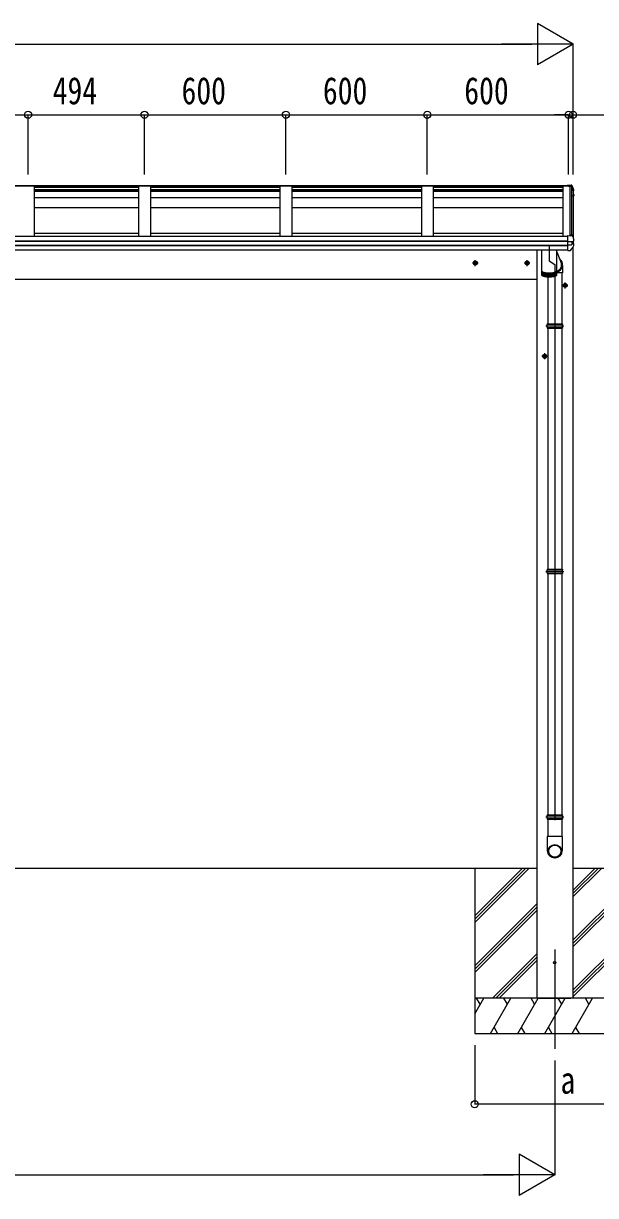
# Model space of a CAD drawing. Units: millimetres, scale not verified. Extents: x -14718 to 14718, y -10395 to 10395.
# Drawn here: x -7418 to -4989, y -6225 to -1253 of the extents above; entities that cross this region are included whole.
import ezdxf
from ezdxf.enums import TextEntityAlignment as Align

# ---------------------------------------------------------------- set-up
doc = ezdxf.new("R2010")
doc.units = ezdxf.units.MM
doc.header["$LTSCALE"] = 50
for name, color, linetype in [('0-3_YKK_12', 2, 'Continuous'), ('0-4_YKK_13', 4, 'Continuous'), ('0-5_YKK_A1', 4, 'Continuous'), ('0-6_YKK_D', 6, 'Continuous')]:
    doc.layers.add(name, color=color, linetype=linetype)
doc.styles.add('ＭＳ ゴシック', font='')
doc.styles.get('ＭＳ ゴシック').set_extended_font_data('MS Gothic')

msp = doc.modelspace()

# ---------------------------------------------------------------- linework, layer by layer
at = {"layer": '0-3_YKK_12'}
for p, q in [((-5162.82, -2276.29), (-5162.43, -4632.96)), ((-5162.43, -5181.55), (-5162.43, -5602.63))]:
    msp.add_line(p, q, dxfattribs=at)
msp.add_lwpolyline([(-5186.43, -2199.11), (-5186.43, -2260.13), (-5162.82, -2276.29)], dxfattribs=at)
at = {"layer": '0-4_YKK_13'}
for p, q in [((-5106.93, -1937.99), (-5106.93, -1937.98)), ((-5106.93, -1937.98), (-5092.77, -1938.75)), ((-5106.93, -1937.98), (-5106.93, -1940.41)), ((-5106.93, -1940.84), (-5106.93, -1940.41)), ((-5103.93, -1940.84), (-5106.93, -1940.84)), ((-5103.93, -1940.84), (-5103.93, -1944.07)), ((-5103.93, -1943.08), (-5093.1, -1943.69)), ((-5093.1, -1944.07), (-5103.93, -1944.07)), ((-5093.1, -1943.69), (-5092.73, -1941.21)), ((-5093.1, -1943.69), (-5093.1, -1944.11)), ((-5092.95, -1943.9), (-5092.73, -1942.41)), ((-5091.75, -1943.96), (-5092.95, -1943.9)), ((-5084.93, -1963.7), (-5084.36, -1963.59)), ((-5084.93, -1964.05), (-5084.36, -1963.94)), ((-5083.51, -1965.3), (-5084.93, -1965.58)), ((-5084.93, -1977.36), (-5083.79, -1977.5)), ((-5084.93, -1981.37), (-5083.11, -1981.73)), ((-5084.08, -1983.06), (-5084.93, -1982.9)), ((-5082.46, -1960.01), (-5082.46, -1964.03)), ((-5082.1, -1978.62), (-5082.09, -1978.68)), ((-5082.05, -1978.95), (-5082.05, -1983)), ((-5106.93, -2153.27), (-5106.93, -2152.95)), ((-5106.93, -2153.96), (-5106.93, -2153.27)), ((-5106.93, -2176.17), (-5106.93, -2153.96)), ((-5106.93, -2177.43), (-5106.93, -2176.17)), ((-5106.93, -2178.27), (-5106.93, -2177.43)), ((-5106.93, -2178.27), (-5092.14, -2178.36)), ((-5106.93, -2192.12), (-5106.93, -2178.27)), ((-5090.48, -2178.27), (-5084.1, -2177.48)), ((-5089.93, -2178.2), (-5089.93, -2192)), ((-5089.93, -2185.99), (-5082.7, -2187.39)), ((-5083.23, -2177.34), (-5083.16, -2177.32)), ((-5083.23, -2177.34), (-5083.23, -2177.33)), ((-5082.36, -2176.34), (-5082.36, -2169.84)), ((-5218.43, -2213.64), (-5218.43, -2303.29)), ((-5154.43, -2303.29), (-5154.43, -2213.64)), ((-5154.43, -2222.58), (-5133.48, -2273.54)), ((-5106.93, -2192.12), (-5092.14, -2191.92)), ((-5106.93, -2194.03), (-5106.93, -2192.12)), ((-5106.93, -2195.55), (-5106.93, -2194.03)), ((-5106.93, -2216.03), (-5106.93, -2195.55)), ((-5106.93, -2216.43), (-5095.34, -2215.8)), ((-5106.93, -2216.43), (-5106.93, -2216.03)), ((-5094.55, -2215.34), (-5094.56, -2215.36)), ((-5081.89, -2194.9), (-5081.89, -2188.37)), ((-5488.42, -2269.8), (-5511.42, -2269.8)), ((-5499.92, -2282.31), (-5499.92, -2257.29)), ((-5268.42, -2269.8), (-5291.42, -2269.8)), ((-5279.92, -2282.31), (-5279.92, -2257.29)), ((-5129.82, -2279.79), (-5129.82, -2310.97)), ((-5218.43, -2304.26), (-5218.43, -2319.71)), ((-5217.85, -2321.27), (-5217.85, -2305.81)), ((-5216.61, -2307), (-5216.61, -2322.45)), ((-5214.8, -2323.54), (-5214.8, -2308.09)), ((-5212.43, -2309.08), (-5212.43, -2324.54)), ((-5209.56, -2325.44), (-5209.56, -2309.98)), ((-5206.25, -2326.21), (-5206.25, -2310.76)), ((-5202.54, -2311.41), (-5202.54, -2326.87)), ((-5198.53, -2311.92), (-5198.53, -2327.38)), ((-5194.29, -2312.28), (-5194.29, -2327.74)), ((-5192.28, -2327.85), (-5192.28, -2527.33)), ((-5189.89, -2312.49), (-5189.89, -2327.94)), ((-5185.43, -2312.53), (-5185.43, -2327.99)), ((-5180.99, -2312.42), (-5180.99, -2327.87)), ((-5176.66, -2312.14), (-5176.66, -2327.6)), ((-5172.52, -2311.71), (-5172.52, -2327.17)), ((-5168.65, -2311.14), (-5168.65, -2326.6)), ((-5165.13, -2310.44), (-5165.13, -2325.89)), ((-5162.03, -2309.61), (-5162.03, -2325.07)), ((-5159.41, -2308.69), (-5159.41, -2324.15)), ((-5157.31, -2307.69), (-5157.31, -2323.14)), ((-5155.78, -2306.64), (-5155.78, -2322.09)), ((-5154.43, -2319.71), (-5154.43, -2304.26)), ((-5129.82, -2310.97), (-5154.43, -2310.97)), ((-5132.58, -2310.97), (-5132.58, -2527.33)), ((-5106.92, -2364.8), (-5129.92, -2364.8)), ((-5118.42, -2377.31), (-5118.42, -2352.29)), ((-5195.03, -2529.33), (-5129.83, -2529.33)), ((-5194.43, -2527.33), (-5130.43, -2527.33)), ((-5194.43, -2527.33), (-5194.43, -2529.33)), ((-5130.43, -2527.33), (-5130.43, -2529.33)), ((-5200.43, -2536.33), (-5124.43, -2536.33)), ((-5195.03, -2543.33), (-5129.83, -2543.33)), ((-5194.43, -2543.33), (-5194.43, -2545.33)), ((-5194.43, -2545.33), (-5130.43, -2545.33)), ((-5192.28, -2545.33), (-5192.28, -3568.78)), ((-5132.58, -2545.33), (-5132.58, -3568.78)), ((-5130.43, -2543.33), (-5130.43, -2545.33)), ((-5193.92, -2664.8), (-5216.92, -2664.8)), ((-5205.42, -2677.31), (-5205.42, -2652.29)), ((-5200.43, -3577.78), (-5124.43, -3577.78)), ((-5195.03, -3570.78), (-5129.83, -3570.78)), ((-5194.43, -3568.78), (-5130.43, -3568.78)), ((-5194.43, -3568.78), (-5194.43, -3570.78)), ((-5130.43, -3568.78), (-5130.43, -3570.78)), ((-5195.03, -3584.78), (-5129.83, -3584.78)), ((-5194.43, -3584.78), (-5194.43, -3586.78)), ((-5194.43, -3586.78), (-5130.43, -3586.78)), ((-5192.28, -3586.78), (-5192.28, -4610.23)), ((-5132.58, -3586.78), (-5132.58, -4610.23)), ((-5130.43, -3584.78), (-5130.43, -3586.78)), ((-5200.43, -4619.23), (-5124.43, -4619.23)), ((-5195.03, -4612.23), (-5129.83, -4612.23)), ((-5194.43, -4610.23), (-5130.43, -4610.23)), ((-5194.43, -4610.23), (-5194.43, -4612.23)), ((-5130.43, -4610.23), (-5130.43, -4612.23)), ((-5195.03, -4626.23), (-5129.83, -4626.23)), ((-5194.43, -4626.23), (-5194.43, -4628.23)), ((-5194.43, -4628.23), (-5130.43, -4628.23)), ((-5192.28, -4628.23), (-5192.28, -4702.5)), ((-5132.58, -4628.23), (-5132.58, -4702.5)), ((-5130.43, -4626.23), (-5130.43, -4628.23)), ((-5130.58, -4702.5), (-5194.28, -4702.5)), ((-5194.28, -4702.5), (-5194.28, -4761.77)), ((-5130.58, -4702.5), (-5130.58, -4761.77))]:
    msp.add_line(p, q, dxfattribs=at)
for points in [[(-5106.93, -1940.41), (-5092.73, -1941.21), (-5092.73, -1942.41), (-5091.61, -1942.47)], [(-5093.03, -1944.11), (-5092.95, -1943.55), (-5092.95, -1943.9)], [(-5090.12, -1939.96), (-5085.88, -1950.57), (-5082.53, -1959.52), (-5082.47, -1959.79), (-5082.46, -1959.85)], [(-5090.12, -1943.53), (-5089.13, -1946.02), (-5088.15, -1948.52), (-5087.18, -1951.02), (-5086.22, -1953.52), (-5085.28, -1956.03), (-5084.35, -1958.55), (-5083.43, -1961.07), (-5082.53, -1963.59)], [(-5082.23, -1983.64), (-5083.69, -1986.19), (-5084.93, -1988.31)], [(-5082.46, -1959.85), (-5082.46, -1959.96), (-5082.46, -1960.01)], [(-5082.09, -1978.64), (-5082.06, -1978.81), (-5082.06, -1978.95)], [(-5106.93, -2152.95), (-5092.93, -2153.63), (-5092.93, -2147.98), (-5091.17, -2148.08)], [(-5090.48, -2178.27), (-5090.73, -2178.3), (-5090.88, -2178.31)], [(-5090.29, -2148.7), (-5089.26, -2151.28), (-5088.24, -2153.87), (-5087.23, -2156.46), (-5086.24, -2159.06), (-5085.26, -2161.66), (-5084.3, -2164.27), (-5083.35, -2166.89), (-5082.41, -2169.5)], [(-5085.71, -2177.56), (-5084.47, -2177.52), (-5083.23, -2177.33)], [(-5082.41, -2169.5), (-5082.37, -2169.71), (-5082.36, -2169.84)], [(-5499.92, -2277.31), (-5506.42, -2273.55), (-5506.42, -2266.05), (-5499.92, -2262.29)], [(-5499.92, -2277.31), (-5493.42, -2273.55), (-5493.42, -2266.05), (-5499.92, -2262.29)], [(-5279.92, -2277.31), (-5286.42, -2273.55), (-5286.42, -2266.05), (-5279.92, -2262.29)], [(-5279.92, -2277.31), (-5273.42, -2273.55), (-5273.42, -2266.05), (-5279.92, -2262.29)], [(-5218.43, -2303.29), (-5218.43, -2303.43), (-5218.32, -2303.99), (-5218.06, -2304.55), (-5217.66, -2305.1), (-5217.12, -2305.64), (-5216.44, -2306.17), (-5215.62, -2306.69), (-5214.67, -2307.19), (-5213.59, -2307.67), (-5212.38, -2308.14), (-5211.06, -2308.58), (-5209.62, -2309), (-5208.08, -2309.39), (-5206.44, -2309.76), (-5204.71, -2310.09), (-5202.9, -2310.39), (-5201.01, -2310.67), (-5199.05, -2310.9), (-5197.04, -2311.11), (-5194.97, -2311.27), (-5192.87, -2311.41), (-5190.74, -2311.5), (-5188.59, -2311.56), (-5186.43, -2311.58)], [(-5218.38, -2303.78), (-5218.39, -2303.84), (-5218.43, -2304.4), (-5218.32, -2304.96), (-5218.06, -2305.51), (-5217.66, -2306.06), (-5217.12, -2306.6), (-5216.44, -2307.14), (-5215.62, -2307.65), (-5214.67, -2308.16), (-5213.59, -2308.64), (-5212.38, -2309.1), (-5211.06, -2309.55), (-5209.62, -2309.96), (-5208.08, -2310.36), (-5206.44, -2310.72), (-5204.71, -2311.06), (-5202.9, -2311.36), (-5201.01, -2311.63), (-5199.05, -2311.87), (-5197.04, -2312.07), (-5194.97, -2312.24), (-5192.87, -2312.37), (-5190.74, -2312.47), (-5188.59, -2312.52), (-5186.43, -2312.54)], [(-5218.43, -2319.71), (-5218.43, -2319.85), (-5218.32, -2320.41), (-5218.06, -2320.97), (-5217.66, -2321.52), (-5217.12, -2322.06), (-5216.44, -2322.59), (-5215.62, -2323.11), (-5214.67, -2323.61), (-5213.59, -2324.09), (-5212.38, -2324.56), (-5211.06, -2325), (-5209.62, -2325.42), (-5208.08, -2325.81), (-5206.44, -2326.18), (-5204.71, -2326.51), (-5202.9, -2326.82), (-5201.01, -2327.09), (-5199.05, -2327.32), (-5197.04, -2327.53), (-5194.97, -2327.7), (-5192.87, -2327.83), (-5190.74, -2327.92), (-5188.59, -2327.98), (-5186.43, -2328)], [(-5186.43, -2311.58), (-5184.27, -2311.56), (-5182.12, -2311.5), (-5179.99, -2311.41), (-5177.89, -2311.27), (-5175.83, -2311.11), (-5173.81, -2310.9), (-5171.85, -2310.67), (-5169.96, -2310.39), (-5168.15, -2310.09), (-5166.42, -2309.76), (-5164.78, -2309.39), (-5163.24, -2309), (-5161.8, -2308.58), (-5160.48, -2308.14), (-5159.27, -2307.67), (-5158.19, -2307.19), (-5157.24, -2306.69), (-5156.42, -2306.17), (-5155.74, -2305.64), (-5155.2, -2305.1), (-5154.8, -2304.55), (-5154.54, -2303.99), (-5154.44, -2303.43), (-5154.43, -2303.29)], [(-5186.43, -2312.54), (-5184.27, -2312.52), (-5182.12, -2312.47), (-5179.99, -2312.37), (-5177.89, -2312.24), (-5175.83, -2312.07), (-5173.81, -2311.87), (-5171.85, -2311.63), (-5169.96, -2311.36), (-5168.15, -2311.06), (-5166.42, -2310.72), (-5164.78, -2310.36), (-5163.24, -2309.96), (-5161.8, -2309.55), (-5160.48, -2309.1), (-5159.27, -2308.64), (-5158.19, -2308.16), (-5157.24, -2307.65), (-5156.42, -2307.14), (-5155.74, -2306.6), (-5155.2, -2306.06), (-5154.8, -2305.51), (-5154.54, -2304.96), (-5154.44, -2304.4), (-5154.47, -2303.84), (-5154.49, -2303.78)], [(-5186.43, -2328), (-5184.27, -2327.98), (-5182.12, -2327.92), (-5179.99, -2327.83), (-5177.89, -2327.7), (-5175.83, -2327.53), (-5173.81, -2327.32), (-5171.85, -2327.09), (-5169.96, -2326.82), (-5168.15, -2326.51), (-5166.42, -2326.18), (-5164.78, -2325.81), (-5163.24, -2325.42), (-5161.8, -2325), (-5160.48, -2324.56), (-5159.27, -2324.09), (-5158.19, -2323.61), (-5157.24, -2323.11), (-5156.42, -2322.59), (-5155.74, -2322.06), (-5155.2, -2321.52), (-5154.8, -2320.97), (-5154.54, -2320.41), (-5154.44, -2319.85), (-5154.43, -2319.71)], [(-5118.42, -2372.31), (-5124.92, -2368.55), (-5124.92, -2361.05), (-5118.42, -2357.29)], [(-5118.42, -2372.31), (-5111.92, -2368.55), (-5111.92, -2361.05), (-5118.42, -2357.29)], [(-5205.42, -2672.31), (-5211.92, -2668.55), (-5211.92, -2661.05), (-5205.42, -2657.29)], [(-5205.42, -2672.31), (-5198.92, -2668.55), (-5198.92, -2661.05), (-5205.42, -2657.29)]]:
    msp.add_lwpolyline(points, dxfattribs=at)
for centre, radius in [((-5499.92, -2269.8), 8.5), ((-5499.92, -2269.8), 7.7), ((-5499.92, -2269.8), 6.5), ((-5279.92, -2269.8), 8.5), ((-5279.92, -2269.8), 7.7), ((-5279.92, -2269.8), 6.5), ((-5118.42, -2364.8), 8.5), ((-5118.42, -2364.8), 7.7), ((-5118.42, -2364.8), 6.5), ((-5205.42, -2664.8), 8.5), ((-5205.42, -2664.8), 7.7), ((-5205.42, -2664.8), 6.5), ((-5162.43, -5237.5), 5)]:
    msp.add_circle(centre, radius, dxfattribs=at)
for centre, radius, start, end in [((-5092.35, -1941.34), 2.62, 31.83445, 99.24), ((-5091.77, -1944.26), 0.3, 21.99494, 87.04231), ((-5091.7, -1944.17), 1.7, 22.00225, 87.0423), ((-5553.87, -2130.52), 498.52, 19.56907, 21.95354), ((-5516.69, -1734.75), 499.04, 329.90411, 330.14673), ((-5516.69, -1735.09), 499.04, 329.90411, 330.14673), ((-5084.42, -1963.3), 0.3, 280.95393, 327.06409), ((-5084.42, -1963.65), 0.299, 280.88931, 19.51522), ((-5084.13, -1983.36), 0.299, 330.19129, 79.12168), ((-5083.81, -1979.83), 2.32, 60.30373, 87.34859), ((-5083.75, -1964.03), 1.3, 280.88938, 19.44863), ((-5083.36, -1978.91), 1.3, 10.02543, 80.23195), ((-5083.35, -1983), 1.3, 330.27138, 79.1216), ((-5091.22, -2149.08), 1, 22.05378, 87.04045), ((-5083.36, -2176.34), 1, 281.45361, 0), ((-5082.89, -2188.37), 0.998, 0.05121, 79.086), ((-5095.4, -2214.8), 1, 273.10735, 326.38063), ((-5476.83, -1961.19), 459.05, 326.38357, 329.32444), ((-5089.59, -2175.64), 16.37, 265.48312, 268.58725), ((-5082.89, -2194.9), 1, 329.32149, 0), ((-5168.18, -2536.33), 27.75, 165.38919, 194.61079), ((-5156.68, -2536.33), 27.75, 0, 14.61083), ((-5156.68, -2536.33), 27.75, 345.38917, 0), ((-5168.18, -3577.78), 27.75, 165.38919, 194.61079), ((-5156.68, -3577.78), 27.75, 0, 14.61083), ((-5156.68, -3577.78), 27.75, 345.38917, 0), ((-5168.18, -4619.23), 27.75, 165.38919, 194.61079), ((-5156.68, -4619.23), 27.75, 0, 14.61083), ((-5156.68, -4619.23), 27.75, 345.38917, 0), ((-5163.28, -4761.77), 31, 180, 270), ((-5161.58, -4761.77), 31, 270, 0)]:
    msp.add_arc(centre, radius, start, end, dxfattribs=at)
for centre, major_axis, ratio, start_param, end_param in [((-5090.78, -2170.75), (9.96, 2.12), 0.734427, 4.4222801, 4.5475838), ((-5090.78, -2199.52), (-9.97, 1.96), 0.736539, 4.8664216, 4.9917253), ((-5090.93, -2191.8), (-1, 0.195), 0.067217, 2.8005545, 3.1546872), ((-5162.82, -2276.29), (-33, -3.09), 0.972144, 1.7359273, 3.9808678), ((-5162.75, -2276.28), (-2.75, 29.4), 0.995638, 3.3348099, 4.712389)]:
    msp.add_ellipse(centre, major_axis=major_axis, ratio=ratio, start_param=start_param, end_param=end_param, dxfattribs=at)
for major_axis in [(-28.29, 0), (-25.83, 0)]:
    msp.add_ellipse((-5162.43, -4764.59), major_axis=major_axis, ratio=0.996195, dxfattribs=at)
at = {"layer": '0-5_YKK_A1'}
for p, q in [((-10185.93, -1942.54), (-5103.93, -1942.54)), ((-7372.93, -1944.11), (-7422.93, -1944.11)), ((-7372.93, -1944.11), (-7372.93, -2155.98)), ((-6928.93, -1949.59), (-7372.93, -1949.59)), ((-6928.93, -1959.62), (-7372.93, -1959.62)), ((-6928.93, -1964.48), (-7372.93, -1964.48)), ((-6928.93, -1965.99), (-7372.93, -1965.99)), ((-6878.93, -1944.11), (-6928.93, -1944.11)), ((-6928.93, -1944.11), (-6928.93, -2155.98)), ((-6878.93, -1944.11), (-6878.93, -2155.98)), ((-6328.93, -1949.59), (-6878.93, -1949.59)), ((-6328.93, -1959.62), (-6878.93, -1959.62)), ((-6328.93, -1964.48), (-6878.93, -1964.48)), ((-6328.93, -1965.99), (-6878.93, -1965.99)), ((-6278.93, -1944.11), (-6328.93, -1944.11)), ((-6328.93, -1944.11), (-6328.93, -2155.98)), ((-6278.93, -1944.11), (-6328.93, -1944.11)), ((-6278.93, -1944.11), (-6278.93, -2155.98)), ((-5728.93, -1949.59), (-6278.93, -1949.59)), ((-5728.93, -1959.62), (-6278.93, -1959.62)), ((-5728.93, -1964.48), (-6278.93, -1964.48)), ((-5728.93, -1965.99), (-6278.93, -1965.99)), ((-5678.93, -1944.11), (-5728.93, -1944.11)), ((-5728.93, -1944.11), (-5728.93, -2155.98)), ((-5678.93, -1944.11), (-5678.93, -2155.98)), ((-5128.93, -1949.59), (-5678.93, -1949.59)), ((-5128.93, -1959.62), (-5678.93, -1959.62)), ((-5128.93, -1964.48), (-5678.93, -1964.48)), ((-5128.93, -1965.99), (-5678.93, -1965.99)), ((-5092.05, -1944.11), (-5128.93, -1944.11)), ((-5128.93, -1944.11), (-5128.93, -2155.98)), ((-5103.93, -1944.11), (-5103.93, -1940.84)), ((-5097.63, -2153.4), (-5097.63, -1944.11)), ((-5084.93, -1962.67), (-5092.05, -1944.11)), ((-5091.93, -1944.43), (-5091.93, -2148.04)), ((-5084.93, -1962.67), (-5084.93, -2162.55)), ((-6928.93, -1992.95), (-7372.93, -1992.95)), ((-6928.93, -2035.47), (-7372.93, -2035.47)), ((-6328.93, -1992.95), (-6878.93, -1992.95)), ((-6328.93, -2035.47), (-6878.93, -2035.47)), ((-5728.93, -1992.95), (-6278.93, -1992.95)), ((-5728.93, -2035.47), (-6278.93, -2035.47)), ((-5128.93, -1992.95), (-5678.93, -1992.95)), ((-5128.93, -2035.47), (-5678.93, -2035.47)), ((-10182.93, -2155.98), (-5106.93, -2155.98)), ((-10182.93, -2175.51), (-5106.93, -2175.51)), ((-10182.93, -2176.41), (-5106.93, -2176.41)), ((-6928.93, -2144.05), (-7372.93, -2144.05)), ((-6328.93, -2144.05), (-6878.93, -2144.05)), ((-5728.93, -2144.05), (-6278.93, -2144.05)), ((-5128.93, -2144.05), (-5678.93, -2144.05)), ((-5084.93, -2177.58), (-5084.93, -2186.96)), ((-10182.93, -2193.65), (-5106.93, -2193.65)), ((-10182.93, -2195.61), (-5106.93, -2195.61)), ((-10182.93, -2213.64), (-5106.93, -2213.64)), ((-10050.43, -2337.5), (-5239.43, -2337.5)), ((-5239.43, -4837.5), (-10050.43, -4837.5)), ((-5502.43, -4837.5), (-5502.43, -5537.5)), ((-5502.43, -5038.48), (-5301.45, -4837.5)), ((-5502.43, -5052.62), (-5287.31, -4837.5)), ((-5502.43, -5066.76), (-5273.17, -4837.5)), ((-4219.91, -4837.5), (-5085.43, -4837.5)), ((-5085.43, -4958.13), (-4964.8, -4837.5)), ((-5085.43, -4943.99), (-4978.94, -4837.5)), ((-5084.93, -4929.35), (-4993.08, -4837.5)), ((-5085.43, -5141.98), (-4822.43, -4878.98)), ((-5085.43, -5156.12), (-4822.43, -4893.12)), ((-5085.43, -5170.26), (-4822.43, -4907.26)), ((-5502.43, -5250.61), (-5239.43, -4987.61)), ((-5502.43, -5264.75), (-5239.43, -5001.75)), ((-5502.43, -5278.89), (-5239.43, -5015.9)), ((-5085.43, -5354.11), (-4822.43, -5091.11)), ((-5085.43, -5368.25), (-4822.43, -5105.25)), ((-5085.43, -5382.39), (-4822.43, -5119.39)), ((-5427.19, -5387.5), (-5239.43, -5199.74)), ((-5413.05, -5387.5), (-5239.43, -5213.88)), ((-5398.9, -5387.5), (-5239.43, -5228.03)), ((-4822.43, -5387.5), (-5502.43, -5387.5)), ((-5502.43, -5453.58), (-5464.28, -5387.5)), ((-5479.28, -5413.48), (-5494.28, -5387.5)), ((-5435.41, -5537.5), (-5348.81, -5387.5)), ((-5363.81, -5413.48), (-5378.81, -5387.5)), ((-5319.94, -5537.5), (-5233.34, -5387.5)), ((-5248.34, -5413.48), (-5263.34, -5387.5)), ((-5084.93, -5387.5), (-5239.93, -5387.5)), ((-5229.93, -5387.5), (-5094.93, -5387.5)), ((-5204.47, -5537.5), (-5117.87, -5387.5)), ((-5132.87, -5413.48), (-5147.87, -5387.5)), ((-5089, -5537.5), (-5002.4, -5387.5)), ((-5017.4, -5413.48), (-5032.4, -5387.5)), ((-5420.42, -5511.52), (-5405.42, -5537.5)), ((-5304.94, -5511.52), (-5289.94, -5537.5)), ((-5189.47, -5511.52), (-5174.48, -5537.5)), ((-5074, -5511.52), (-5059.01, -5537.5)), ((-5502.43, -5537.5), (-4822.43, -5537.5))]:
    msp.add_line(p, q, dxfattribs=at)
for points in [[(-10185.93, -1944.11), (-10185.93, -1940.84), (-5103.93, -1940.84)], [(-5239.43, -2213.64), (-5239.43, -4837.5), (-5239.43, -5387.5)], [(-5085.43, -2201.05), (-5085.43, -4837.5), (-5085.43, -5387.5)]]:
    msp.add_lwpolyline(points, dxfattribs=at)
at = {"layer": '0-6_YKK_D'}
for p, q in [((-5084.93, -1340.84), (-5236.49, -1253.34)), ((-5236.49, -1253.34), (-5236.49, -1428.34)), ((-10029.93, -1340.84), (-5259.93, -1340.84)), ((-5084.93, -1340.84), (-5388.04, -1340.84)), ((-5084.93, -1340.84), (-5236.49, -1428.34)), ((-5084.93, -1893.4), (-5084.93, -1339.84)), ((-7397.93, -1893.4), (-7397.93, -1639.84)), ((-7397.93, -1893.4), (-7397.93, -1639.84)), ((-6903.93, -1893.4), (-6903.93, -1639.84)), ((-6903.93, -1893.4), (-6903.93, -1639.84)), ((-6303.93, -1893.4), (-6303.93, -1639.84)), ((-6303.93, -1893.4), (-6303.93, -1639.84)), ((-5703.93, -1893.4), (-5703.93, -1639.84)), ((-5703.93, -1893.4), (-5703.93, -1639.84)), ((-5103.93, -1893.4), (-5103.93, -1639.84)), ((-5103.93, -1893.4), (-5103.93, -1639.84)), ((-5084.93, -1893.4), (-5084.93, -1639.84)), ((-7891.93, -1640.84), (-7397.93, -1640.84)), ((-7397.93, -1640.84), (-6903.93, -1640.84)), ((-6903.93, -1640.84), (-6303.93, -1640.84)), ((-6303.93, -1640.84), (-5703.93, -1640.84)), ((-5703.93, -1640.84), (-5103.93, -1640.84)), ((-5103.93, -1640.84), (-5163.43, -1640.84)), ((-5103.93, -1640.84), (-5084.93, -1640.84)), ((-5084.93, -1640.84), (-4761.13, -1640.84)), ((-5502.43, -5587.5), (-5502.43, -5838.5)), ((-5162.43, -5652.63), (-5162.43, -6138.5)), ((-4822.43, -5837.5), (-5502.43, -5837.5)), ((-5162.43, -6137.5), (-5313.99, -6050)), ((-5313.99, -6050), (-5313.99, -6225)), ((-9952.43, -6137.5), (-5337.43, -6137.5)), ((-5162.43, -6137.5), (-5465.54, -6137.5)), ((-5162.43, -6137.5), (-5313.99, -6225))]:
    msp.add_line(p, q, dxfattribs=at)
for centre in [(-7397.93, -1640.84), (-7397.93, -1640.84), (-6903.93, -1640.84), (-6903.93, -1640.84), (-6303.93, -1640.84), (-6303.93, -1640.84), (-5703.93, -1640.84), (-5703.93, -1640.84), (-5103.93, -1640.84), (-5103.93, -1640.84), (-5084.93, -1640.84), (-5502.43, -5837.5)]:
    msp.add_circle(centre, 14.88, dxfattribs=at)

# ---------------------------------------------------------------- texts
at = {"layer": '0-6_YKK_D', "style": 'ＭＳ ゴシック', "width": 0.8}
for s, p in [('494', (-7293.73, -1630.84)), ('600', (-6746.73, -1630.84)), ('600', (-6146.73, -1630.84)), ('600', (-5546.73, -1630.84)), ('a', (-5138.4, -5827.5))]:
    msp.add_text(s, height=115.5, dxfattribs=at).set_placement(p, align=Align.BOTTOM_LEFT)

doc.saveas('drawing.dxf')
